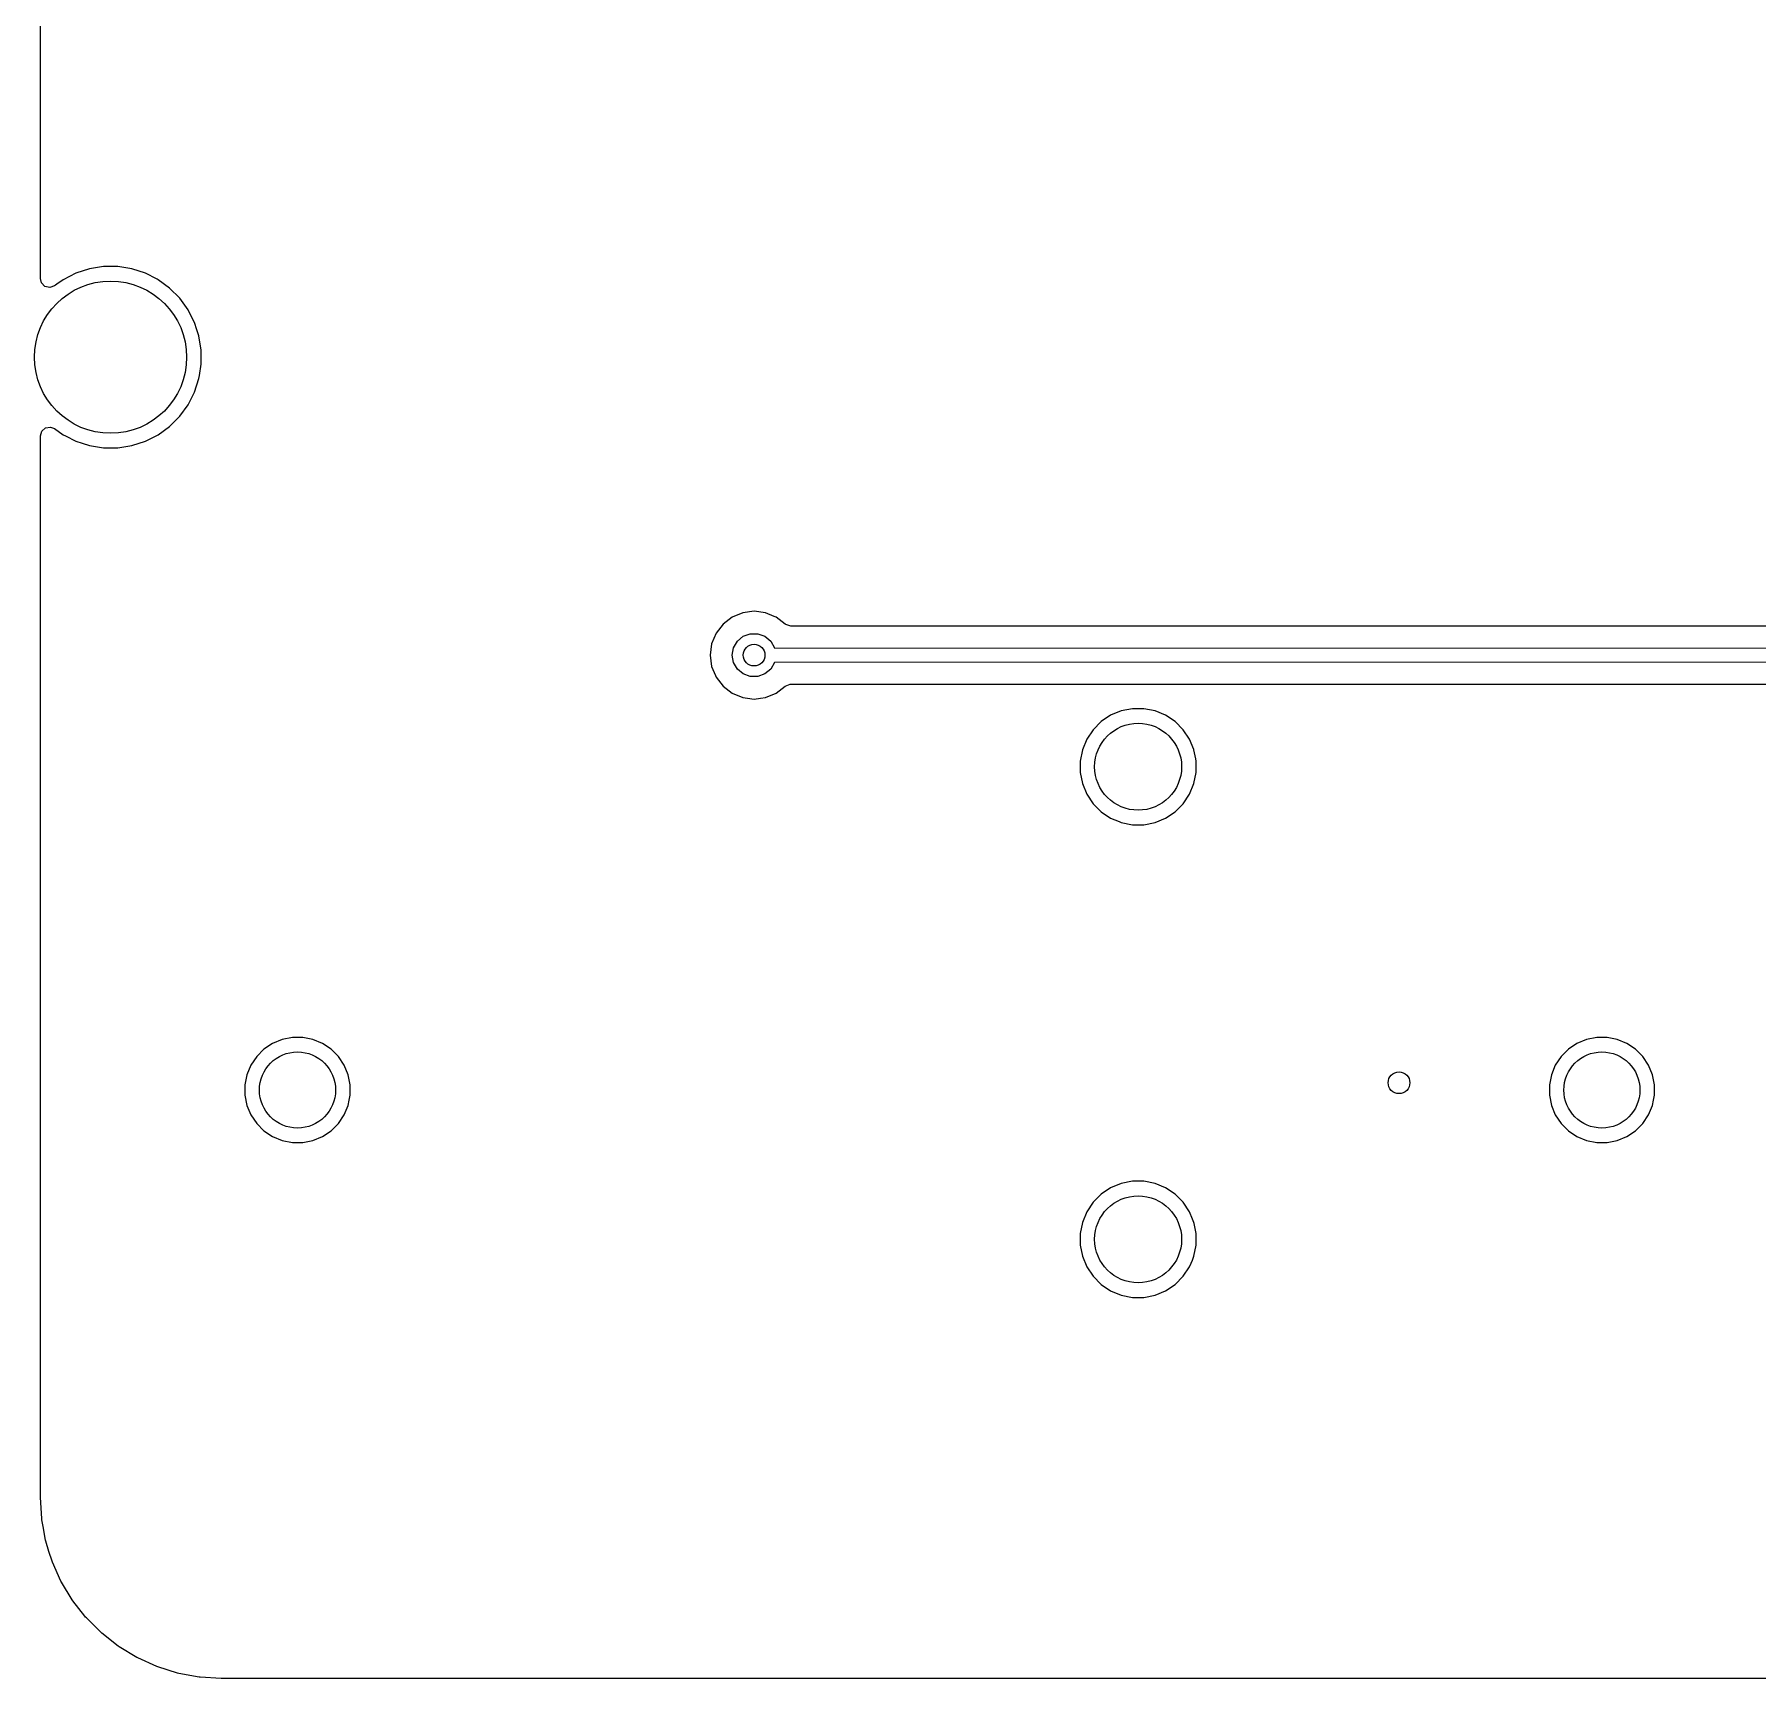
# Model space of a CAD drawing. Extents: x 0.7 to 11, y -6.1 to -1.6.
# Drawn here: x 0.684 to 1.62, y -5.887 to -4.994 of the extents above; entities that cross this region are included whole.
import ezdxf

# ---------------------------------------------------------------- set-up
doc = ezdxf.new("R2010")
doc.units = 0
doc.header["$MEASUREMENT"] = 0
doc.layers.add('BLACK', color=7, linetype='CONTINUOUS')

msp = doc.modelspace()

# ---------------------------------------------------------------- linework, layer by layer
at = {"layer": 'BLACK', "linetype": 'CONTINUOUS'}
for p, q in [((0.68708, -5.12616), (0.68708, -4.93627)), ((0.72132, -5.11967), (0.71367, -5.12088)), ((0.72907, -5.11967), (0.72132, -5.11967)), ((0.72132, -5.11967), (0.72132, -5.11967)), ((0.73673, -5.12088), (0.72907, -5.11967)), ((0.72907, -5.11967), (0.72907, -5.11967)), ((0.68764, -5.12843), (0.68708, -5.12616)), ((0.68956, -5.13041), (0.68764, -5.12843)), ((0.69533, -5.12974), (0.69483, -5.13011)), ((0.69599, -5.12927), (0.69533, -5.12974)), ((0.69939, -5.12679), (0.69599, -5.12927)), ((0.7063, -5.12327), (0.69939, -5.12679)), ((0.71367, -5.12088), (0.7063, -5.12327)), ((0.7441, -5.12327), (0.73673, -5.12088)), ((0.75052, -5.12655), (0.7441, -5.12327)), ((0.751, -5.12679), (0.75052, -5.12655)), ((0.75727, -5.13135), (0.751, -5.12679)), ((0.69224, -5.13103), (0.68956, -5.13041)), ((0.69483, -5.13011), (0.69224, -5.13103)), ((0.76275, -5.13682), (0.75727, -5.13135)), ((0.7673, -5.14309), (0.76275, -5.13682)), ((0.76832, -5.14508), (0.7673, -5.14309)), ((0.77082, -5.15), (0.76832, -5.14508)), ((0.77211, -5.15395), (0.77082, -5.15)), ((0.77082, -5.15), (0.77082, -5.15)), ((0.77082, -5.15), (0.77082, -5.15)), ((0.77322, -5.15737), (0.77211, -5.15395)), ((0.77443, -5.16502), (0.77322, -5.15737)), ((0.77443, -5.17277), (0.77443, -5.16502)), ((0.77347, -5.17885), (0.77443, -5.17277)), ((0.77082, -5.1878), (0.77322, -5.18043)), ((0.77322, -5.18043), (0.77347, -5.17885)), ((0.76275, -5.20097), (0.7673, -5.1947)), ((0.7673, -5.1947), (0.77082, -5.1878)), ((0.75727, -5.20645), (0.76275, -5.20097)), ((0.68708, -5.21164), (0.68785, -5.209)), ((0.68708, -5.33071), (0.68708, -5.21164)), ((0.68785, -5.209), (0.68993, -5.2072)), ((0.68993, -5.2072), (0.69266, -5.20681)), ((0.69266, -5.20681), (0.69483, -5.20769)), ((0.69483, -5.20769), (0.69939, -5.211)), ((0.69939, -5.211), (0.69939, -5.211)), ((0.69939, -5.211), (0.69939, -5.211)), ((0.69939, -5.211), (0.70064, -5.21164)), ((0.70064, -5.21164), (0.7063, -5.21452)), ((0.7441, -5.21452), (0.751, -5.211)), ((0.751, -5.211), (0.75727, -5.20645)), ((0.7063, -5.21452), (0.7063, -5.21452)), ((0.7063, -5.21452), (0.7063, -5.21452)), ((0.7063, -5.21452), (0.7098, -5.21566)), ((0.7098, -5.21566), (0.71367, -5.21692)), ((0.71367, -5.21692), (0.72132, -5.21813)), ((0.72132, -5.21813), (0.72132, -5.21813)), ((0.72132, -5.21813), (0.72907, -5.21813)), ((0.72907, -5.21813), (0.73673, -5.21692)), ((0.73673, -5.21692), (0.7441, -5.21452)), ((1.06863, -5.30768), (1.06288, -5.31006)), ((1.0748, -5.30686), (1.06863, -5.30768)), ((1.06863, -5.30768), (1.06863, -5.30768)), ((1.08097, -5.30768), (1.0748, -5.30686)), ((1.0748, -5.30686), (1.0748, -5.30686)), ((1.0858, -5.30967), (1.08097, -5.30768)), ((1.08097, -5.30768), (1.08097, -5.30768)), ((1.05794, -5.31385), (1.05415, -5.31879)), ((1.06288, -5.31006), (1.05794, -5.31385)), ((1.08673, -5.31006), (1.0858, -5.30967)), ((1.09166, -5.31385), (1.08673, -5.31006)), ((1.09178, -5.31393), (1.09166, -5.31385)), ((1.09166, -5.31385), (1.09166, -5.31385)), ((1.09211, -5.31417), (1.09178, -5.31393)), ((1.09475, -5.31494), (1.09211, -5.31417)), ((1.75958, -5.31494), (1.09475, -5.31494)), ((1.05177, -5.32454), (1.05096, -5.33071)), ((1.05415, -5.31879), (1.05177, -5.32454)), ((1.05177, -5.32454), (1.05177, -5.32454)), ((1.0637, -5.32667), (1.06576, -5.32312)), ((1.06576, -5.32312), (1.0689, -5.32048)), ((1.0689, -5.32048), (1.07275, -5.31908)), ((1.07275, -5.31908), (1.07685, -5.31908)), ((1.07685, -5.31908), (1.08071, -5.32048)), ((1.08071, -5.32048), (1.08385, -5.32312)), ((1.08385, -5.32312), (1.0859, -5.32667)), ((0.68708, -5.38823), (0.68708, -5.33071)), ((1.05096, -5.33071), (1.05177, -5.33688)), ((1.05096, -5.33071), (1.05096, -5.33071)), ((1.06299, -5.33071), (1.0637, -5.32667)), ((1.0637, -5.33475), (1.06299, -5.33071)), ((1.06576, -5.3383), (1.0637, -5.33475)), ((1.0859, -5.33475), (1.08385, -5.3383)), ((1.0859, -5.32667), (1.08593, -5.32685)), ((1.08592, -5.33464), (1.0859, -5.33475)), ((1.7684, -5.33457), (1.08592, -5.33464)), ((1.08593, -5.32685), (1.76841, -5.32677)), ((1.05177, -5.33688), (1.05177, -5.33688)), ((1.05177, -5.33688), (1.05379, -5.34175)), ((1.05379, -5.34175), (1.05415, -5.34263)), ((1.05415, -5.34263), (1.05794, -5.34757)), ((1.0689, -5.34094), (1.06576, -5.3383)), ((1.07275, -5.34234), (1.0689, -5.34094)), ((1.07685, -5.34234), (1.07275, -5.34234)), ((1.08071, -5.34094), (1.07685, -5.34234)), ((1.08385, -5.3383), (1.08071, -5.34094)), ((1.05794, -5.34757), (1.06288, -5.35136)), ((1.06288, -5.35136), (1.06863, -5.35374)), ((1.06863, -5.35374), (1.07131, -5.35409)), ((1.07131, -5.35409), (1.0748, -5.35455)), ((1.0748, -5.35455), (1.07829, -5.35409)), ((1.0748, -5.35455), (1.0748, -5.35455)), ((1.0748, -5.35455), (1.0748, -5.35455)), ((1.07829, -5.35409), (1.08097, -5.35374)), ((1.08097, -5.35374), (1.08673, -5.35136)), ((1.08673, -5.35136), (1.09166, -5.34757)), ((1.09166, -5.34757), (1.09178, -5.34749)), ((1.09166, -5.34757), (1.09166, -5.34757)), ((1.09178, -5.34749), (1.09434, -5.34649)), ((1.09434, -5.34649), (1.09475, -5.34648)), ((1.09475, -5.34648), (1.75958, -5.34648)), ((1.26854, -5.36341), (1.26337, -5.36686)), ((1.27427, -5.36103), (1.26854, -5.36341)), ((1.26854, -5.36341), (1.26854, -5.36341)), ((1.28036, -5.35982), (1.27427, -5.36103)), ((1.27427, -5.36103), (1.27427, -5.36103)), ((1.28657, -5.35982), (1.28036, -5.35982)), ((1.28036, -5.35982), (1.28036, -5.35982)), ((1.29266, -5.36103), (1.28657, -5.35982)), ((1.28657, -5.35982), (1.28657, -5.35982)), ((1.29839, -5.36341), (1.29266, -5.36103)), ((1.29266, -5.36103), (1.29266, -5.36103)), ((1.30355, -5.36686), (1.29839, -5.36341)), ((1.29839, -5.36341), (1.29839, -5.36341)), ((1.25898, -5.37125), (1.25554, -5.37641)), ((1.26337, -5.36686), (1.25898, -5.37125)), ((1.25898, -5.37125), (1.25898, -5.37125)), ((1.26337, -5.36686), (1.26337, -5.36686)), ((1.30794, -5.37125), (1.30355, -5.36686)), ((1.30355, -5.36686), (1.30355, -5.36686)), ((1.31139, -5.37641), (1.30794, -5.37125)), ((1.30794, -5.37125), (1.30794, -5.37125)), ((1.25316, -5.38215), (1.25195, -5.38823)), ((1.25554, -5.37641), (1.25316, -5.38215)), ((1.25316, -5.38215), (1.25316, -5.38215)), ((1.25554, -5.37641), (1.25554, -5.37641)), ((1.31371, -5.382), (1.31139, -5.37641)), ((1.31139, -5.37641), (1.31139, -5.37641)), ((1.31377, -5.38215), (1.31371, -5.382)), ((1.31474, -5.38705), (1.31377, -5.38215)), ((0.68708, -5.56974), (0.68708, -5.38823)), ((1.25195, -5.38823), (1.25195, -5.39444)), ((1.31498, -5.38823), (1.31474, -5.38705)), ((1.31498, -5.39444), (1.31498, -5.38823)), ((1.31498, -5.38823), (1.31498, -5.38823)), ((1.31498, -5.38823), (1.31498, -5.38823)), ((1.25195, -5.39444), (1.25316, -5.40053)), ((1.25316, -5.40053), (1.25316, -5.40053)), ((1.25316, -5.40053), (1.25554, -5.40627)), ((1.31139, -5.40627), (1.31377, -5.40053)), ((1.31377, -5.40053), (1.31498, -5.39444)), ((1.25554, -5.40627), (1.25554, -5.40627)), ((1.25554, -5.40627), (1.25898, -5.41143)), ((1.30794, -5.41143), (1.31139, -5.40627)), ((1.25898, -5.41143), (1.25898, -5.41143)), ((1.25898, -5.41143), (1.26337, -5.41582)), ((1.26337, -5.41582), (1.26337, -5.41582)), ((1.26337, -5.41582), (1.26854, -5.41927)), ((1.26854, -5.41927), (1.26854, -5.41927)), ((1.26854, -5.41927), (1.27308, -5.42115)), ((1.29266, -5.42164), (1.29839, -5.41927)), ((1.29839, -5.41927), (1.30355, -5.41582)), ((1.30355, -5.41582), (1.30794, -5.41143)), ((1.27308, -5.42115), (1.27427, -5.42164)), ((1.27427, -5.42164), (1.28036, -5.42285)), ((1.28036, -5.42285), (1.28036, -5.42285)), ((1.28036, -5.42285), (1.28036, -5.42285)), ((1.28036, -5.42285), (1.28657, -5.42285)), ((1.28657, -5.42285), (1.29266, -5.42164)), ((1.28657, -5.42285), (1.28657, -5.42285)), ((0.81324, -5.54162), (0.80856, -5.54474)), ((0.81844, -5.53946), (0.81324, -5.54162)), ((0.81324, -5.54162), (0.81324, -5.54162)), ((0.82396, -5.53837), (0.81844, -5.53946)), ((0.81844, -5.53946), (0.81844, -5.53946)), ((0.82958, -5.53837), (0.82396, -5.53837)), ((0.82396, -5.53837), (0.82396, -5.53837)), ((0.8351, -5.53946), (0.82958, -5.53837)), ((0.82958, -5.53837), (0.82958, -5.53837)), ((0.8403, -5.54162), (0.8351, -5.53946)), ((0.8351, -5.53946), (0.8351, -5.53946)), ((0.84498, -5.54474), (0.8403, -5.54162)), ((0.8403, -5.54162), (0.8403, -5.54162)), ((1.5219, -5.54162), (1.51723, -5.54474)), ((1.5271, -5.53946), (1.5219, -5.54162)), ((1.5219, -5.54162), (1.5219, -5.54162)), ((1.53262, -5.53837), (1.5271, -5.53946)), ((1.5271, -5.53946), (1.5271, -5.53946)), ((1.53825, -5.53837), (1.53262, -5.53837)), ((1.53262, -5.53837), (1.53262, -5.53837)), ((1.54376, -5.53946), (1.53825, -5.53837)), ((1.53825, -5.53837), (1.53825, -5.53837)), ((1.54896, -5.54162), (1.54376, -5.53946)), ((1.54376, -5.53946), (1.54376, -5.53946)), ((1.55364, -5.54474), (1.54896, -5.54162)), ((1.54896, -5.54162), (1.54896, -5.54162)), ((0.80459, -5.54872), (0.80146, -5.5534)), ((0.80856, -5.54474), (0.80459, -5.54872)), ((0.80459, -5.54872), (0.80459, -5.54872)), ((0.80856, -5.54474), (0.80856, -5.54474)), ((0.84896, -5.54872), (0.84498, -5.54474)), ((0.84498, -5.54474), (0.84498, -5.54474)), ((0.85208, -5.5534), (0.84896, -5.54872)), ((0.84896, -5.54872), (0.84896, -5.54872)), ((1.51325, -5.54872), (1.51012, -5.5534)), ((1.51723, -5.54474), (1.51325, -5.54872)), ((1.51325, -5.54872), (1.51325, -5.54872)), ((1.51723, -5.54474), (1.51723, -5.54474)), ((1.55762, -5.54872), (1.55364, -5.54474)), ((1.55364, -5.54474), (1.55364, -5.54474)), ((1.56075, -5.5534), (1.55762, -5.54872)), ((1.55762, -5.54872), (1.55762, -5.54872)), ((0.79931, -5.5586), (0.79821, -5.56412)), ((0.80146, -5.5534), (0.79931, -5.5586)), ((0.79931, -5.5586), (0.79931, -5.5586)), ((0.80146, -5.5534), (0.80146, -5.5534)), ((0.85424, -5.5586), (0.85208, -5.5534)), ((0.85208, -5.5534), (0.85208, -5.5534)), ((0.85208, -5.5534), (0.85208, -5.5534)), ((0.85533, -5.56412), (0.85424, -5.5586)), ((0.85424, -5.5586), (0.85424, -5.5586)), ((0.85424, -5.5586), (0.85424, -5.5586)), ((1.50797, -5.5586), (1.50687, -5.56412)), ((1.51012, -5.5534), (1.50797, -5.5586)), ((1.50797, -5.5586), (1.50797, -5.5586)), ((1.51012, -5.5534), (1.51012, -5.5534)), ((1.5629, -5.5586), (1.56075, -5.5534)), ((1.56075, -5.5534), (1.56075, -5.5534)), ((1.56075, -5.5534), (1.56075, -5.5534)), ((1.564, -5.56412), (1.5629, -5.5586)), ((1.5629, -5.5586), (1.5629, -5.5586)), ((1.5629, -5.5586), (1.5629, -5.5586)), ((0.68708, -5.64493), (0.68708, -5.56974)), ((0.79821, -5.56412), (0.79821, -5.56412)), ((0.79821, -5.56412), (0.79821, -5.56974)), ((0.79821, -5.56974), (0.79821, -5.56974)), ((0.79821, -5.56974), (0.79821, -5.56974)), ((0.79821, -5.56974), (0.79931, -5.57526)), ((0.85478, -5.57253), (0.85533, -5.56974)), ((0.85533, -5.56974), (0.85533, -5.56412)), ((1.50687, -5.56412), (1.50687, -5.56412)), ((1.50687, -5.56412), (1.50687, -5.56974)), ((1.50687, -5.56974), (1.50687, -5.56974)), ((1.50687, -5.56974), (1.50687, -5.56974)), ((1.50687, -5.56974), (1.50797, -5.57526)), ((1.56344, -5.57253), (1.564, -5.56974)), ((1.564, -5.56974), (1.564, -5.56412)), ((0.79931, -5.57526), (0.79931, -5.57526)), ((0.79931, -5.57526), (0.80146, -5.58046)), ((0.85208, -5.58046), (0.85424, -5.57526)), ((0.85424, -5.57526), (0.85478, -5.57253)), ((1.50797, -5.57526), (1.50797, -5.57526)), ((1.50797, -5.57526), (1.51012, -5.58046)), ((1.56075, -5.58046), (1.5629, -5.57526)), ((1.5629, -5.57526), (1.56344, -5.57253)), ((0.80146, -5.58046), (0.80146, -5.58046)), ((0.80146, -5.58046), (0.80459, -5.58514)), ((0.80459, -5.58514), (0.80459, -5.58514)), ((0.80459, -5.58514), (0.80856, -5.58912)), ((0.84498, -5.58912), (0.84896, -5.58514)), ((0.84896, -5.58514), (0.85208, -5.58046)), ((1.51012, -5.58046), (1.51012, -5.58046)), ((1.51012, -5.58046), (1.51325, -5.58514)), ((1.51325, -5.58514), (1.51325, -5.58514)), ((1.51325, -5.58514), (1.51723, -5.58912)), ((1.55364, -5.58912), (1.55762, -5.58514)), ((1.55762, -5.58514), (1.56075, -5.58046)), ((0.80856, -5.58912), (0.80856, -5.58912)), ((0.80856, -5.58912), (0.81324, -5.59224)), ((0.81324, -5.59224), (0.81324, -5.59224)), ((0.81324, -5.59224), (0.81324, -5.59224)), ((0.81324, -5.59224), (0.81844, -5.59439)), ((0.81844, -5.59439), (0.81844, -5.59439)), ((0.81844, -5.59439), (0.81844, -5.59439)), ((0.81844, -5.59439), (0.82396, -5.59549)), ((0.82396, -5.59549), (0.82396, -5.59549)), ((0.82396, -5.59549), (0.82958, -5.59549)), ((0.82958, -5.59549), (0.8333, -5.59475)), ((0.8333, -5.59475), (0.8351, -5.59439)), ((0.8351, -5.59439), (0.8403, -5.59224)), ((0.8403, -5.59224), (0.84498, -5.58912)), ((1.51723, -5.58912), (1.51723, -5.58912)), ((1.51723, -5.58912), (1.5219, -5.59224)), ((1.5219, -5.59224), (1.5219, -5.59224)), ((1.5219, -5.59224), (1.5219, -5.59224)), ((1.5219, -5.59224), (1.5271, -5.59439)), ((1.5271, -5.59439), (1.5271, -5.59439)), ((1.5271, -5.59439), (1.5271, -5.59439)), ((1.5271, -5.59439), (1.53262, -5.59549)), ((1.53262, -5.59549), (1.53262, -5.59549)), ((1.53262, -5.59549), (1.53825, -5.59549)), ((1.53825, -5.59549), (1.54196, -5.59475)), ((1.54196, -5.59475), (1.54376, -5.59439)), ((1.54376, -5.59439), (1.54896, -5.59224)), ((1.54896, -5.59224), (1.55364, -5.58912)), ((1.28036, -5.61652), (1.27427, -5.61773)), ((1.28657, -5.61652), (1.28036, -5.61652)), ((1.28036, -5.61652), (1.28036, -5.61652)), ((1.29266, -5.61773), (1.28657, -5.61652)), ((1.28657, -5.61652), (1.28657, -5.61652)), ((1.26337, -5.62355), (1.25898, -5.62794)), ((1.26854, -5.6201), (1.26337, -5.62355)), ((1.26337, -5.62355), (1.26337, -5.62355)), ((1.27427, -5.61773), (1.26854, -5.6201)), ((1.26854, -5.6201), (1.26854, -5.6201)), ((1.27427, -5.61773), (1.27427, -5.61773)), ((1.29839, -5.6201), (1.29266, -5.61773)), ((1.29266, -5.61773), (1.29266, -5.61773)), ((1.30355, -5.62355), (1.29839, -5.6201)), ((1.29839, -5.6201), (1.29839, -5.6201)), ((1.30794, -5.62794), (1.30355, -5.62355)), ((1.30355, -5.62355), (1.30355, -5.62355)), ((1.25554, -5.6331), (1.25316, -5.63884)), ((1.25898, -5.62794), (1.25554, -5.6331)), ((1.25554, -5.6331), (1.25554, -5.6331)), ((1.25898, -5.62794), (1.25898, -5.62794)), ((1.31139, -5.6331), (1.30794, -5.62794)), ((1.30794, -5.62794), (1.30794, -5.62794)), ((1.31302, -5.63702), (1.31139, -5.6331)), ((1.31139, -5.6331), (1.31139, -5.6331)), ((1.25316, -5.63884), (1.25195, -5.64493)), ((1.25316, -5.63884), (1.25316, -5.63884)), ((1.31377, -5.63884), (1.31302, -5.63702)), ((1.31388, -5.63941), (1.31377, -5.63884)), ((1.31498, -5.64493), (1.31388, -5.63941)), ((0.68708, -5.78804), (0.68708, -5.64493)), ((1.25195, -5.64493), (1.25195, -5.65114)), ((1.25195, -5.65114), (1.25316, -5.65722)), ((1.31377, -5.65722), (1.31498, -5.65114)), ((1.31498, -5.65114), (1.31498, -5.64493)), ((1.31498, -5.64493), (1.31498, -5.64493)), ((1.31498, -5.64493), (1.31498, -5.64493)), ((1.25316, -5.65722), (1.25316, -5.65722)), ((1.25316, -5.65722), (1.25554, -5.66296)), ((1.25554, -5.66296), (1.25554, -5.66296)), ((1.25554, -5.66296), (1.25898, -5.66812)), ((1.30794, -5.66812), (1.31139, -5.66296)), ((1.31139, -5.66296), (1.31155, -5.66259)), ((1.31155, -5.66259), (1.31292, -5.65927)), ((1.31292, -5.65927), (1.31377, -5.65722)), ((1.25898, -5.66812), (1.25898, -5.66812)), ((1.25898, -5.66812), (1.26337, -5.67251)), ((1.26337, -5.67251), (1.26337, -5.67251)), ((1.26337, -5.67251), (1.26854, -5.67596)), ((1.29839, -5.67596), (1.30355, -5.67251)), ((1.30355, -5.67251), (1.30794, -5.66812)), ((1.26854, -5.67596), (1.26854, -5.67596)), ((1.26854, -5.67596), (1.27427, -5.67834)), ((1.27427, -5.67834), (1.27427, -5.67834)), ((1.27427, -5.67834), (1.28036, -5.67955)), ((1.28036, -5.67955), (1.28036, -5.67955)), ((1.28036, -5.67955), (1.28036, -5.67955)), ((1.28036, -5.67955), (1.28657, -5.67955)), ((1.28657, -5.67955), (1.29266, -5.67834)), ((1.28657, -5.67955), (1.28657, -5.67955)), ((1.29266, -5.67834), (1.29839, -5.67596)), ((0.68709, -5.78834), (0.68708, -5.78804)), ((0.68778, -5.79976), (0.68709, -5.78834)), ((0.68785, -5.80034), (0.68778, -5.79976)), ((0.68852, -5.80398), (0.68785, -5.80034)), ((0.68989, -5.81145), (0.68852, -5.80398)), ((0.69003, -5.81202), (0.68989, -5.81145)), ((0.69174, -5.81753), (0.69003, -5.81202)), ((0.69339, -5.8228), (0.69174, -5.81753)), ((0.6936, -5.82335), (0.69339, -5.8228)), ((0.69823, -5.83365), (0.6936, -5.82335)), ((0.6985, -5.83417), (0.69823, -5.83365)), ((0.70435, -5.84384), (0.6985, -5.83417)), ((0.70468, -5.84432), (0.70435, -5.84384)), ((0.71124, -5.85269), (0.70468, -5.84432)), ((0.71165, -5.85321), (0.71124, -5.85269)), ((0.71204, -5.85365), (0.71165, -5.85321)), ((0.72002, -5.86164), (0.71204, -5.85365)), ((0.72046, -5.86203), (0.72002, -5.86164)), ((0.72935, -5.86899), (0.72046, -5.86203)), ((0.72984, -5.86933), (0.72935, -5.86899)), ((0.72935, -5.86899), (0.72935, -5.86899)), ((0.7395, -5.87517), (0.72984, -5.86933)), ((0.74002, -5.87544), (0.7395, -5.87517)), ((0.75032, -5.88008), (0.74002, -5.87544)), ((0.75087, -5.88029), (0.75032, -5.88008)), ((0.76165, -5.88365), (0.75087, -5.88029)), ((0.76223, -5.88379), (0.76165, -5.88365)), ((0.77333, -5.88582), (0.76223, -5.88379)), ((0.77392, -5.88589), (0.77333, -5.88582)), ((0.78534, -5.88659), (0.77392, -5.88589)), ((0.78563, -5.88659), (0.78534, -5.88659)), ((2.07179, -5.88659), (0.78563, -5.88659))]:
    msp.add_line(p, q, dxfattribs=at)
at = {"layer": 'BLACK'}
for centre, radius in [((0.7252, -5.1689), 0.04134), ((1.0748, -5.33071), 0.00591), ((1.28346, -5.39134), 0.02362), ((0.82677, -5.56693), 0.02067), ((1.53543, -5.56693), 0.02067), ((1.4252, -5.56299), 0.00591), ((1.28346, -5.64803), 0.02362)]:
    msp.add_circle(centre, radius, dxfattribs=at)

doc.saveas('drawing.dxf')
